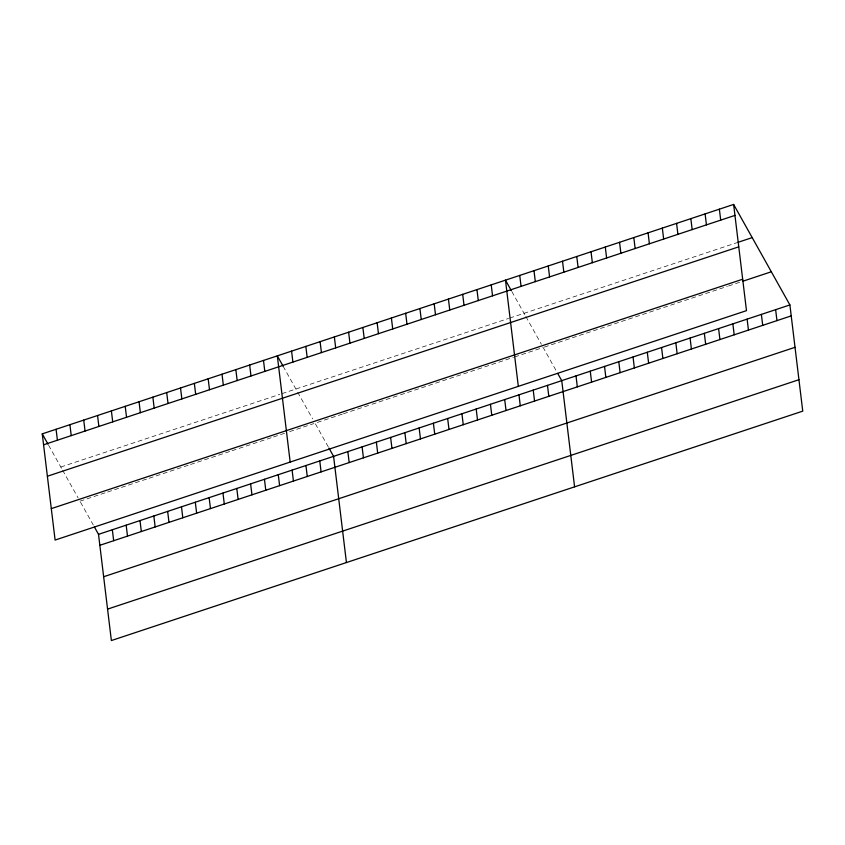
<?xml version="1.0" encoding="UTF-8"?>
<svg xmlns="http://www.w3.org/2000/svg" width="845" height="845" viewBox="0 0 845 845"><rect width="100%" height="100%" fill="white"/><g stroke="black" fill="none" stroke-linecap="round" stroke-linejoin="round"><path stroke-width="0.63" stroke-dasharray="4.22 3.17" d="M60.819 467.021L279.758 394.372M282.061 393.612L508.595 318.438M509.788 318.047L736.755 242.737M79.948 501.191L106.449 492.392M107.6 492.012L120.275 487.808M121.437 487.428L147.938 478.629M149.09 478.249L189.417 464.866M190.569 464.486L230.896 451.103M232.058 450.712L272.386 437.34M273.537 436.949L285.061 433.126M289.666 431.605L301.19 427.781M303.492 427.01L313.865 423.567M342.352 414.124L315.016 423.187L328.367 447.026M343.535 413.723L370.87 404.66M372.053 404.259L399.389 395.196M400.572 394.795L513.464 357.34M514.658 356.949L543.177 347.485L556.517 371.314M544.36 347.084L727.365 286.37M728.548 285.969L740.431 282.029M511.859 291.557L525.241 315.449M525.833 316.516L541.381 344.274M283.117 366.223L297.081 391.161M297.683 392.228L312.629 418.919M48.63 445.262L62.012 469.155M62.614 470.221L78.152 497.99M80.528 502.226L93.299 525.02"/><path stroke-width="1.27" d="M733.629 204.448L746.484 310.654L55.105 540.061L42.25 433.865L733.629 204.448L789.895 304.939L802.75 411.135L111.371 640.552L98.516 534.346L94.46 527.1M43.57 444.808L734.96 215.401M737.938 242.346L752.198 237.614M47.383 476.242L738.762 246.835M51.302 508.627L742.681 279.22M742.808 281.237L771.327 271.773M98.516 534.346L789.895 304.939M99.847 545.3L791.226 315.893M103.65 576.734L795.029 347.316M107.569 609.118L798.947 379.711M511.278 290.522L505.479 280.149L518.323 386.355M557.679 373.395L561.745 380.641L574.589 486.847M283.117 366.223L277.318 355.861L290.173 462.067M328.948 448.061L333.585 456.353L346.439 562.548M42.25 433.865L48.049 444.227M775.636 309.671L776.967 320.625M761.377 314.403L762.708 325.357M747.117 319.135L748.448 330.078M719.37 209.18L720.701 220.133M732.858 323.867L734.189 334.81M705.11 213.912L706.431 224.865M718.599 328.599L719.929 339.542M690.851 218.644L692.171 229.597M704.339 333.331L705.67 344.274M676.591 223.376L677.912 234.329M690.08 338.063L691.4 349.006M662.332 228.108L663.652 239.061M675.82 342.795L677.141 353.738M648.073 232.84L649.393 243.793M661.561 347.527L662.881 358.47M633.813 237.572L635.134 248.525M647.302 352.259L648.622 363.202M619.554 242.304L620.874 253.246M633.042 356.981L634.363 367.934M605.295 247.036L606.615 257.978M618.783 361.713L620.103 372.666M591.035 251.768L592.356 262.71M604.524 366.445L605.844 377.398M576.776 256.5L578.096 267.442M590.264 371.177L591.585 382.13M562.516 261.232L563.837 272.174M576.005 375.909L577.325 386.862M548.257 265.964L549.577 276.906M533.998 270.696L535.318 281.638M547.486 385.373L548.806 396.326M519.738 275.428L521.059 286.37M533.227 390.105L534.547 401.058M518.967 394.837L520.288 405.79M491.22 284.881L492.54 295.834M504.708 399.569L506.028 410.522M476.96 289.613L478.281 300.566M490.449 404.301L491.769 415.254M462.69 294.345L464.021 305.298M476.189 409.033L477.509 419.986M448.431 299.077L449.762 310.03M461.93 413.765L463.25 424.718M434.172 303.809L435.502 314.762M447.66 418.497L448.991 429.45M419.912 308.541L421.243 319.495M433.4 423.229L434.731 434.182M405.653 313.273L406.984 324.226M419.141 427.961L420.472 438.914M391.393 318.005L392.724 328.958M404.882 432.693L406.213 443.646M377.134 322.737L378.465 333.69M390.622 437.425L391.953 448.378M362.875 327.469L364.206 338.422M376.363 442.157L377.694 453.11M348.615 332.201L349.946 343.154M362.104 446.889L363.434 457.842M334.356 336.933L335.687 347.887M347.844 451.621L349.175 462.564M320.097 341.665L321.427 352.618M305.837 346.397L307.168 357.35M319.759 460.937L321.089 471.89M305.932 465.521L307.253 476.474M291.578 351.129L292.909 362.082M292.106 470.116L293.426 481.069M278.28 474.7L279.6 485.653M263.492 360.445L264.812 371.399M264.453 479.295L265.774 490.237M249.666 365.04L250.986 375.983M250.616 483.879L251.947 494.832M235.839 369.624L237.16 380.577M236.79 488.463L238.121 499.416M222.013 374.208L223.333 385.162M222.964 493.057L224.295 504.011M208.176 378.803L209.507 389.756M209.137 497.642L210.468 508.595M194.35 383.387L195.681 394.34M195.311 502.236L196.631 513.179M180.524 387.982L181.855 398.924M181.485 506.82L182.805 517.774M166.697 392.566L168.028 403.519M167.659 511.405L168.979 522.358M152.871 397.15L154.191 408.103M153.832 515.999L155.153 526.942M139.045 401.745L140.365 412.698M140.006 520.583L141.326 531.537M125.218 406.329L126.539 417.282M126.169 525.178L127.5 536.121M111.392 410.923L112.712 421.866M112.343 529.762L113.674 540.716M97.555 415.508L98.886 426.461M83.729 420.092L85.06 431.045M69.903 424.686L71.233 435.629M56.076 429.271L57.407 440.224"/></g></svg>
